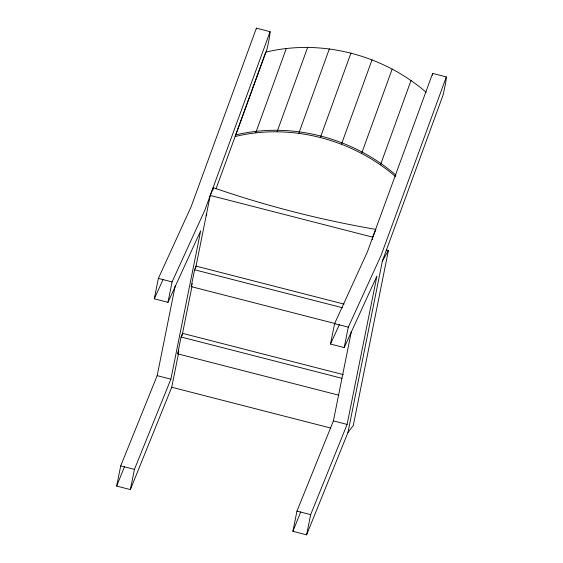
<?xml version="1.0" encoding="UTF-8"?>
<svg xmlns="http://www.w3.org/2000/svg" width="563" height="563" viewBox="0 0 563 563"><rect width="100%" height="100%" fill="white"/><g stroke="black" fill="none" stroke-linecap="round" stroke-linejoin="round"><path stroke-width="0.84" d="M426.156 92.29C382.84 54.907 321.564 38.615 265.687 52.176L235.137 136.528C291.008 122.966 352.29 139.258 395.599 176.641M255.764 132.755L286.314 48.404M277.13 131.629L307.679 47.278M298.819 133.185L329.376 48.833M320.417 137.379L350.967 53.028M341.495 144.142L372.052 59.791M361.657 153.333L392.207 68.982M178.478 353.634L171.729 387.238L130.37 489.599L116.668 486.08L120.721 465.875L157.168 375.655L175.262 285.582M130.37 489.599L134.43 469.394L170.878 379.173L200.688 230.774L167.971 302.324L154.269 298.805L158.365 278.396L191.075 206.846L256.397 28.15L270.106 31.669A24.448 2.062 -75.6 0 1 266.771 49.987L265.687 52.964M167.971 302.324L172.074 281.915L204.784 210.365L270.106 31.669M338.518 395.127L177.697 353.838L181.075 336.998L182.553 333.345L343.374 374.641M334.992 323.535L191.195 286.609L194.573 269.768L196.051 266.123L344.106 304.133M182.046 335.872L191.983 286.377M195.537 268.65L210.238 195.438L213.377 187.676L213.715 187.803A556.913 296.356 11.4 0 0 375.535 229.345L375.894 229.408L372.762 237.171L372.249 239.718M212.863 190.217L213.377 187.676M306.603 534.85L310.663 514.638L347.111 424.418L376.914 276.018L344.204 347.568L330.495 344.049L334.591 323.641L367.308 252.09L432.63 73.401L446.332 76.92A24.448 2.062 -75.6 0 1 442.997 95.238L382.368 261.098L347.962 432.49L306.603 534.85L292.894 531.331L296.954 511.12L333.402 420.899L351.319 331.691M344.204 347.568L348.3 327.159L381.01 255.616L446.332 76.92M386.408 250.056L388.442 250.345L353.268 425.551L347.962 432.49M206.142 215.854L206.79 214.081M215.939 189.041L265.412 53.703M411.053 80.425L380.497 164.776L381.095 163.136M191.195 286.609L192.37 283.689M116.668 486.08L124.543 466.586M177.697 353.838L178.872 350.918M292.894 531.331L300.776 511.83M154.269 298.805L162.988 279.72M330.495 344.049L339.58 324.175M382.368 261.098L388.442 250.345M235.411 135C291.289 121.439 352.565 137.731 395.88 175.114M210.238 195.438L372.762 237.171M194.573 269.768L342.628 307.785M158.365 278.396L172.074 281.915M334.591 323.641L348.3 327.159M181.075 336.998L341.896 378.287M157.168 375.655L170.878 379.173M333.402 420.899L347.111 424.418M171.729 387.238L330.847 428.091M120.721 465.875L134.43 469.394M296.954 511.12L310.663 514.638M256.397 28.15A24.448 2.062 -75.6 0 1 256.355 28.973M432.63 73.401A24.448 2.062 -75.6 0 1 432.497 75.203"/></g></svg>
